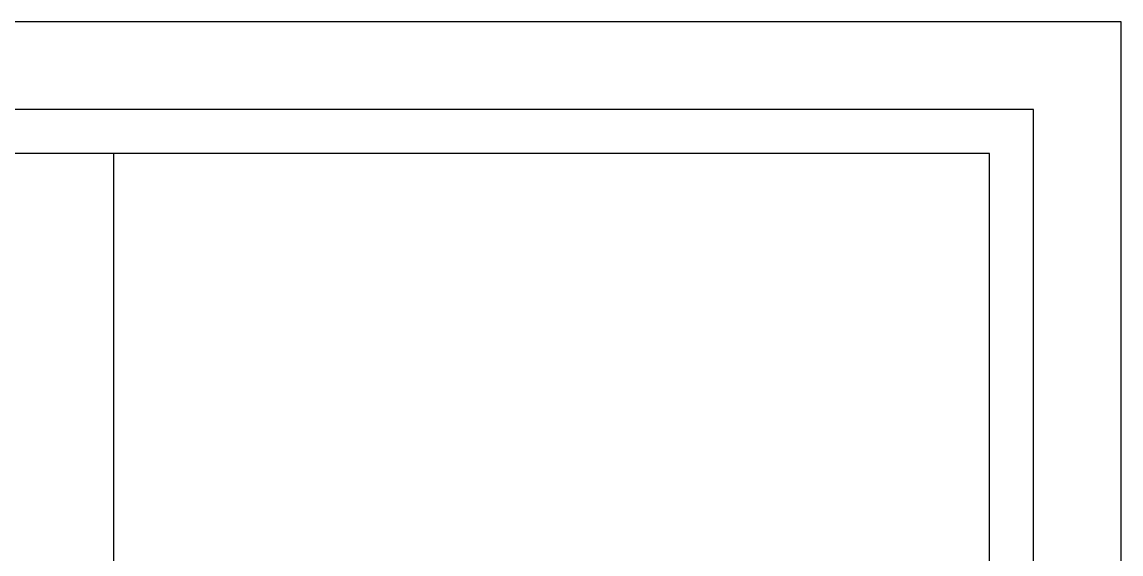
# Model space of a CAD drawing. Extents: x -39284 to 61125, y -120535 to -93658.
# Drawn here: x 50022 to 51475, y -107741 to -107038 of the extents above; entities that cross this region are included whole.
import ezdxf

# ---------------------------------------------------------------- set-up
doc = ezdxf.new("R2010")
doc.units = 0
doc.header["$LTSCALE"] = 1000
doc.header["$MEASUREMENT"] = 0

# ---------------------------------------------------------------- blocks, each defined once
blk = doc.blocks.new('餐厅摆放方案图框')
at = {"color": 251}
for p, q in [((25026.8, 17757), (372.5, 17757)), ((25026.8, 493.2), (25026.8, 17757))]:
    blk.add_line(p, q, dxfattribs=at)
for p, q in [((24852.9, 17583.2), (546.3, 17583.2)), ((21375.6, 667.1), (21375.6, 17583.2)), ((24852.9, 667.1), (24852.9, 17583.2))]:
    blk.add_line(p, q)
blk.add_lwpolyline([(-25.1, 145.5), (25374.5, 145.5), (25374.5, 18104.8), (-25.1, 18104.8)], close=True)

msp = doc.modelspace()

# ---------------------------------------------------------------- block references
at = {"xscale": 0.3330153595476334, "yscale": 0.3330153595476334, "zscale": 0.3330153595476334}
msp.add_blockref('餐厅摆放方案图框', (43025.2, -113067.1), dxfattribs=at)

doc.saveas('drawing.dxf')
